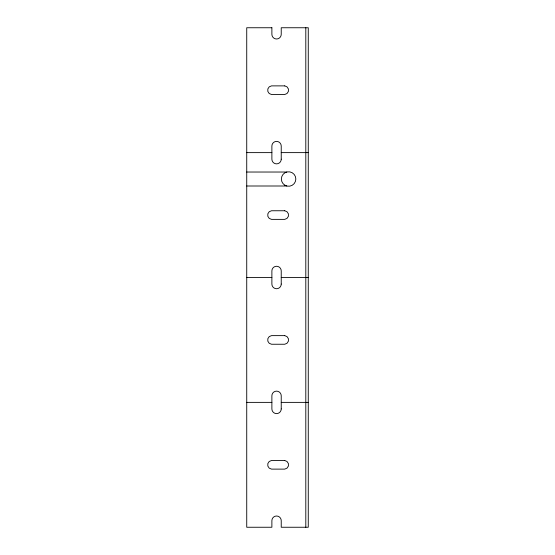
<?xml version="1.0" encoding="UTF-8"?>
<svg xmlns="http://www.w3.org/2000/svg" width="555" height="555" viewBox="0 0 555 555"><rect width="100%" height="100%" fill="white"/><g stroke="black" fill="none" stroke-linecap="round" stroke-linejoin="round"><path stroke-width="0.83" d="M246.732 152.625L271.881 152.625M281.232 152.625L308.268 152.625M246.732 172.029L286.727 172.029M246.732 186.001L286.727 186.001M246.732 277.5L271.881 277.5M281.232 277.5L308.268 277.5M246.732 402.375L271.881 402.375M281.232 402.375L308.268 402.375M305.805 27.75L305.805 527.25M271.881 27.75L246.732 27.75L246.732 527.25L271.881 527.25L271.881 520.687A4.676 4.676 0 0 1 276.556 516.011A4.676 4.676 0 0 1 281.232 520.687L281.232 527.25L308.268 527.25L308.268 27.75L281.232 27.75L281.232 34.313A4.676 4.676 0 0 1 276.556 38.989A4.676 4.676 0 0 1 271.881 34.313L271.881 27.75M284.729 85.879L271.499 85.879A4.336 4.336 0 0 0 271.499 94.496L284.729 94.496A4.336 4.336 0 0 0 284.729 85.879M284.729 210.754L271.499 210.754A4.336 4.336 0 0 0 271.499 219.371L284.729 219.371A4.336 4.336 0 0 0 284.729 210.754M284.729 335.629L271.499 335.629A4.336 4.336 0 0 0 271.499 344.246L284.729 344.246A4.336 4.336 0 0 0 284.729 335.629M284.729 460.504L271.499 460.504A4.336 4.336 0 0 0 271.499 469.121L284.729 469.121A4.336 4.336 0 0 0 284.729 460.504M281.232 159.188L281.232 146.062A4.676 4.676 0 0 0 276.556 141.386A4.676 4.676 0 0 0 271.881 146.062L271.881 159.188A4.676 4.676 0 0 0 276.556 163.864A4.676 4.676 0 0 0 281.232 159.188M281.232 284.063L281.232 270.937A4.676 4.676 0 0 0 276.556 266.261A4.676 4.676 0 0 0 271.881 270.937L271.881 284.063A4.676 4.676 0 0 0 276.556 288.739A4.676 4.676 0 0 0 281.232 284.063M281.232 408.938L281.232 395.812A4.676 4.676 0 0 0 276.556 391.136A4.676 4.676 0 0 0 271.881 395.812L271.881 408.938A4.676 4.676 0 0 0 276.556 413.614A4.676 4.676 0 0 0 281.232 408.938M284.979 185.28A7.236 7.236 0 0 0 295.829 179.015A7.236 7.236 0 0 0 284.979 172.751A7.236 7.236 0 0 0 284.979 185.28"/></g></svg>
